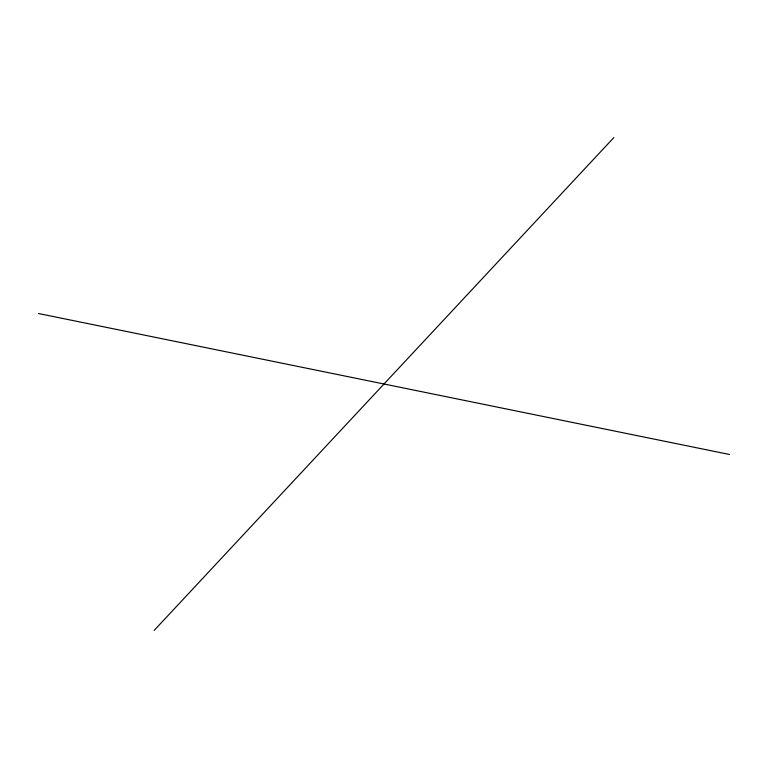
<?xml version="1.0" encoding="UTF-8"?>
<svg xmlns="http://www.w3.org/2000/svg" width="768" height="768" viewBox="0 0 768 768"><rect width="100%" height="100%" fill="white"/><g stroke="black" fill="none" stroke-linecap="round" stroke-linejoin="round"><path stroke-width="1.15" d="M154.157 630.422L613.843 137.578M38.4 313.498L729.6 454.502"/></g></svg>
